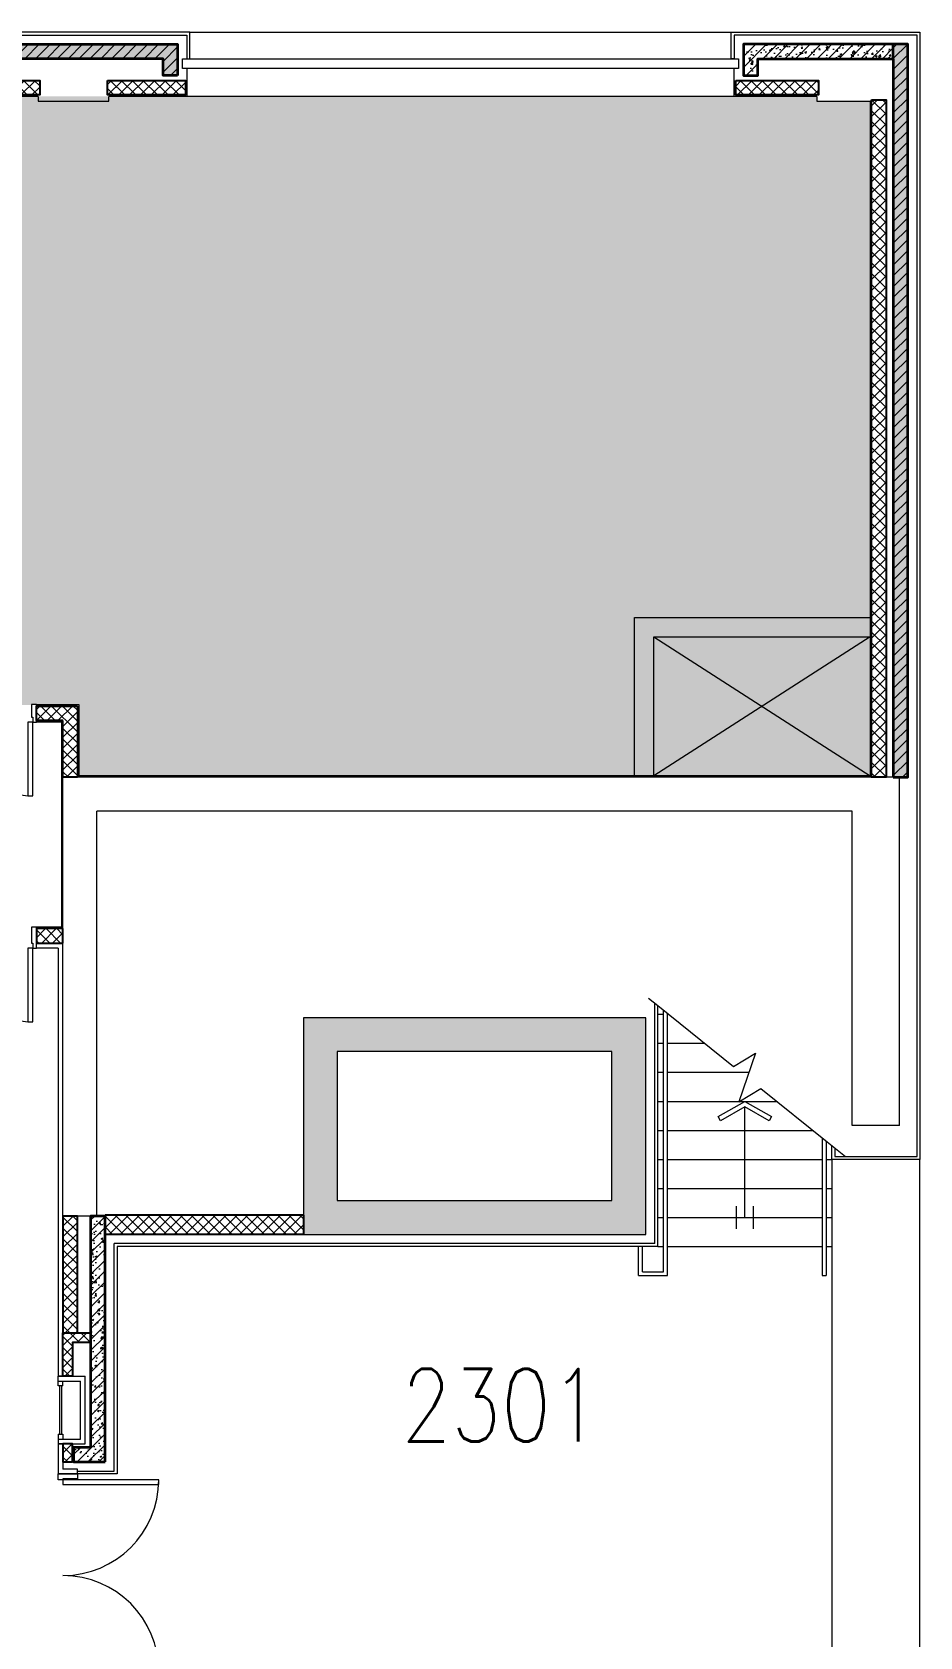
# Model space of a CAD drawing. Header units: inches. Extents: x 342932 to 557958, y 80625 to 242727.
# Drawn here: x 534952 to 544132, y 223543 to 240127 of the extents above; entities that cross this region are included whole.
import ezdxf
from ezdxf.enums import TextEntityAlignment as Align

# ---------------------------------------------------------------- set-up
doc = ezdxf.new("R2010")
doc.units = ezdxf.units.IN
doc.header["$MEASUREMENT"] = 0
for name, color, linetype, lineweight in [('0-Services', 8, 'Continuous', 20), ('First Floor$0$A-G2-G-Building-Elements-Below', 251, 'Continuous', 13), ('First Floor$0$A-G23-M-Stairs-Concrete', 251, 'Continuous', 15), ('First Floor$0$A-G23-M-Stairs-Railings', 251, 'Continuous', 15), ('First Floor$0$A-G250-G-Walls-Low-Level', 251, 'Continuous', 15), ('First Floor$0$A-G250-G-Walls-Precast-Concrete', 251, 'Continuous', 35), ('First Floor$0$A-G250-M-Walls-Blockwork', 7, 'Continuous', 25), ('First Floor$0$A-G250-M-Walls-Concrete', 251, 'Continuous', 20), ('First Floor$0$A-G250-M-Walls-Louvred', 251, 'Continuous', 9), ('First Floor$0$A-G252-H-Internal-Shear-Walls', 251, 'Continuous', 9), ('First Floor$0$A-G252-H-Internal-Walls', 251, 'Continuous', 9), ('First Floor$0$A-G262-H-Precast-Panel', 251, 'Continuous', 5), ('First Floor$0$A-G312-M-Wall-Cladding-Panel', 7, 'Continuous', 9), ('First Floor$0$A-G312-M-Wall-Finish-Plaster', 7, 'Continuous', 15), ('First Floor$0$A-G322-M-Door', 251, 'Continuous', 15), ('First Floor$0$A-G52-M-Cutout', 251, 'Continuous', 9), ('First Floor$0$A-G572-Fire-Hose-Cabinet', 251, 'Continuous', 15), ('First Floor$0$A-Z036-G-Stair-Symbology', 251, 'Continuous', 15), ('First Floor$0$Z-Z001-S-Room-Name-Identification-250', 7, 'Continuous', 15)]:
    doc.layers.add(name, color=color, linetype=linetype, lineweight=lineweight)
doc.styles.add('First Floor$0$Tag-RomanS', font='romans.shx', dxfattribs={"width": 0.8})
pattern_1 = [(45, (361382.11, 239676.52), (-56.1266, 56.1266), []), (135, (361382.11, 239676.52), (-56.1266, -56.1266), [])]
pattern_2 = [(50, (361382.11, 239676.52), (182.18467, -15.93909), [19.05, -209.55]), (355, (361382.11, 239676.52), (-35.24283, 191.05664), [15.24, -167.64]), (100.451, (361397.3, 239675.2), (146.9425, 175.11669), [16.19, -178.09]), (46.1842, (361382.11, 239727.32), (271.07904, -42.04233), [28.575, -314.325]), (96.6356, (361404.7, 239723.82), (237.40423, 247.42556), [24.285, -267.135]), (351.184, (361382.1, 239727.32), (237.4046, 247.4251), [22.86, -251.46]), (21, (361407.51, 239714.62), (151.61488, -102.26552), [19.05, -209.55]), (326, (361407.51, 239714.62), (61.80203, 184.18797), [15.24, -167.64]), (71.4514, (361420.15, 239706.1), (213.41649, 81.92286), [16.19, -178.09]), (37.5, (361382.114, 239676.52), (3.088603, 84.55504), [0, -165.608, 0, -170.18, 0, -168.275]), (7.5, (361382.11, 239676.52), (66.819663, 100.180575), [0, -97.028, 0, -161.798, 0, -64.135]), (327.5, (361325.47, 239676.52), (135.590595, -5.728744), [0, -63.5, 0, -198.12, 0, -262.89]), (317.5, (361300.07, 239676.52), (148.12918, 25.42649), [0, -82.55, 0, -131.572, 0, -186.69])]
pattern_3 = [(45, (361382.11, 239676.52), (-56.1266, 56.1266), [])]

# ---------------------------------------------------------------- blocks, each defined once
blk = doc.blocks.new('First Floor$0$Door8-Exterior-2100')
at = {"layer": 'First Floor$0$A-G322-M-Door'}
for points in [[(0, 100), (0, -100), (50, -100), (50, 50), (60, 50), (60, 100), (0, 100)], [(2100, 100), (2100, -100), (2050, -100), (2050, 50), (2040, 50), (2040, 100), (2100, 100)]]:
    blk.add_lwpolyline(points, dxfattribs=at)
for points in [[(110, 50), (110, -940), (60, -940), (60, 50)], [(1990, 50), (1990, -940), (2040, -940), (2040, 50)]]:
    blk.add_lwpolyline(points, close=True, dxfattribs=at)
for centre, start, end in [((60, 50), 270, 0), ((2040, 50), 180, 270)]:
    blk.add_arc(centre, 990, start, end, dxfattribs=at)
blk = doc.blocks.new('First Floor$0$F-FHC')
at = {"ltscale": 0.2}
for p, q in [((700, 280), (0, 280)), ((0, 0), (0, 280)), ((650, 230), (50, 230)), ((50, 0), (50, 230)), ((650, 0), (650, 230)), ((700, 0), (700, 280)), ((50, 0), (0, 0)), ((100, 50), (50, 50)), ((50, 0), (50, 50)), ((100, 0), (50, 0)), ((100, 50), (100, 0)), ((100, 35), (600, 35)), ((100, 15), (600, 15)), ((600, 0), (600, 50)), ((600, 50), (650, 50)), ((600, 0), (650, 0)), ((650, 0), (650, 50)), ((650, 0), (700, 0))]:
    blk.add_line(p, q, dxfattribs=at)
blk = doc.blocks.new('First Floor$0$Plant Room Door 1600-215')
at = {"layer": 'First Floor$0$A-G322-M-Door'}
for points in [[(-1562, 977), (-1612, 977), (-1612, 215), (-1562, 215), (-1562, 977)], [(-138, 977), (-88, 977), (-88, 215), (-138, 215), (-138, 977)], [(-100, 165), (-88, 165), (-88, 215), (-50, 215), (-50, 0), (-100, 0)]]:
    blk.add_lwpolyline(points, close=True, dxfattribs=at)
at = {"layer": 'First Floor$0$A-G322-M-Door', "elevation": 0}
blk.add_lwpolyline([(-1600, 165), (-1612, 165), (-1612, 215), (-1650, 215), (-1650, 0), (-1600, 0)], close=True, dxfattribs=at)
at = {"layer": 'First Floor$0$A-G322-M-Door'}
for centre, start, end in [((-1615, 214), 0.0901, 86.0243), ((-85, 214), 93.9757, 179.9099)]:
    blk.add_arc(centre, 765, start, end, dxfattribs=at)
blk = doc.blocks.new('First Floor$0$Plant Room Door 1600-180')
at = {"layer": 'First Floor$0$A-G322-M-Door'}
for points in [[(-1562, 180), (-1562, 942), (-1612, 942), (-1612, 180)], [(-138, 180), (-138, 942), (-88, 942), (-88, 180)], [(-1600, 130), (-1612, 130), (-1612, 180), (-1650, 180), (-1650, 0), (-1600, 0)], [(-100, 130), (-88, 130), (-88, 180), (-50, 180), (-50, 0), (-100, 0)]]:
    blk.add_lwpolyline(points, close=True, dxfattribs=at)
for centre, start, end in [((-1615, 179), 0.0901, 86.0243), ((-85, 179), 93.9757, 179.9099)]:
    blk.add_arc(centre, 765, start, end, dxfattribs=at)
blk = doc.blocks.new('First Floor$0$tag-roomname')
at = {"lineweight": 18, "ltscale": 0.01, "style": 'First Floor$0$Tag-RomanS', "width": 0.8}
blk.add_attdef('ROOM_NO_2', text='', height=3, dxfattribs=at).set_placement((0, 1.612), align=Align.MIDDLE_CENTER)
at = {"linetype": 'ByBlock', "lineweight": 15, "ltscale": 0.01, "style": 'First Floor$0$Tag-RomanS', "width": 0.8, "flags": 1}
for tag, p in [('ROOM_NAME_1', (0, -2.288)), ('ROOM_NAME_2', (0, -5.744))]:
    blk.add_attdef(tag, text='', height=2.5, dxfattribs=at).set_placement(p, align=Align.MIDDLE_CENTER)

msp = doc.modelspace()

# ---------------------------------------------------------------- hatches: boundary and pattern name
at = {"layer": '0-Services', "lineweight": 35}
h = msp.add_hatch(dxfattribs=at)
h.set_pattern_fill('ANGLE', color=256)
h.set_pattern_definition([(0, (354539.678, 239632.636), (0, 6.985), [5.08, -1.905]), (90, (354539.678, 239632.636), (-6.985, 4e-16), [5.08, -1.905])])
h.paths.add_polyline_path([(515277.1, 239461.5), (543067.1, 239461.5), (543067.1, 239411.5), (543617.1, 239411.5), (543617.1, 232441.5), (535437.1, 232441.5), (535437.1, 233176.5), (532972.1, 233161.5), (532957.1, 232441.5), (516957.1, 232441.5), (516957.1, 235601.5), (515277.1, 235601.5)])
h.paths.add_polyline_path([(526987.1, 231911.5), (528147.1, 231911.5), (528147.1, 232211.5), (532957.1, 232211.5), (532957.1, 228666.5), (526987.1, 228666.5)])
h.paths.add_polyline_path([(526987.1, 228486.5), (532957.1, 228486.5), (532957.1, 227510.5), (532017.1, 227510.5), (532017.1, 225601.5), (526987.1, 225601.5)])
at = {"layer": 'First Floor$0$A-G252-H-Internal-Shear-Walls'}
h = msp.add_hatch(color=256, dxfattribs=at)
h.paths.add_polyline_path([(537757.1, 229941.5), (537757.1, 227701.5), (541297.1, 227701.5), (541297.1, 229941.5)])
h.paths.add_polyline_path([(538107.1, 229591.5), (538107.1, 228051.5), (540947.1, 228051.5), (540947.1, 229591.5)], flags=16)
at = {"layer": 'First Floor$0$A-G252-H-Internal-Walls'}
h = msp.add_hatch(dxfattribs=at)
h.set_pattern_fill('ANSI37', color=256, scale=25, style=0)
h.set_pattern_definition(pattern_1)
h.paths.add_polyline_path([(528232.1, 239626.5), (535032.1, 239626.5), (535032.1, 239476.5), (528232.1, 239476.5)])
h = msp.add_hatch(dxfattribs=at)
h.set_pattern_fill('ANSI37', color=256, scale=25, style=0)
h.set_pattern_definition(pattern_1)
h.paths.add_polyline_path([(535732.1, 239626.5), (536537.1, 239626.5), (536537.1, 239476.5), (535732.1, 239476.5)])
h = msp.add_hatch(dxfattribs=at)
h.set_pattern_fill('ANSI37', color=256, scale=25, style=0)
h.set_pattern_definition(pattern_1)
h.paths.add_polyline_path([(542227.1, 239626.5), (543082.1, 239626.5), (543082.1, 239476.5), (542227.1, 239476.5)])
h = msp.add_hatch(dxfattribs=at)
h.set_pattern_fill('ANSI37', color=256, scale=25, style=0)
h.set_pattern_definition([(45, (361532.11, 239676.52), (-56.1266, 56.1266), []), (135, (361532.11, 239676.52), (-56.1266, -56.1266), [])])
h.paths.add_polyline_path([(543632.1, 239426.5), (543782.1, 239426.5), (543782.1, 232426.5), (543632.1, 232426.5)])
h = msp.add_hatch(dxfattribs=at)
h.set_pattern_fill('ANSI37', color=256, scale=25, style=0)
h.set_pattern_definition(pattern_1)
h.paths.add_polyline_path([(535272.1, 232426.5), (535422.1, 232426.5), (535422.1, 233161.5), (534997.1, 233161.5), (534997.1, 233011.5), (535272.1, 233011.5)])
h = msp.add_hatch(dxfattribs=at)
h.set_pattern_fill('ANSI37', color=256, scale=25, style=0)
h.set_pattern_definition(pattern_1)
h.paths.add_polyline_path([(534997.1, 230861.5), (534997.1, 230711.5), (535272.1, 230711.5), (535272.1, 230861.5)])
h = msp.add_hatch(dxfattribs=at)
h.set_pattern_fill('ANSI37', color=256, scale=25, style=0)
h.set_pattern_definition(pattern_1)
h.paths.add_polyline_path([(535272.1, 226686.5), (535422.1, 226686.5), (535422.1, 227891.5), (535272.1, 227891.5)])
h = msp.add_hatch(dxfattribs=at)
h.set_pattern_fill('ANSI37', color=256, scale=25, style=0)
h.set_pattern_definition([(45, (361382.11, 239786.52), (-56.1266, 56.1266), []), (135, (361382.11, 239786.52), (-56.1266, -56.1266), [])])
h.paths.add_polyline_path([(535707.1, 227901.4), (535707.1, 227701.5), (537757.1, 227701.5), (537757.1, 227901.4)])
h = msp.add_hatch(dxfattribs=at)
h.set_pattern_fill('ANSI37', color=256, scale=25, style=0)
h.set_pattern_definition(pattern_1)
h.paths.add_polyline_path([(535557.1, 226586.5), (535372.1, 226586.5), (535372.1, 226236.5), (535272.1, 226236.5), (535272.1, 226686.5), (535557.1, 226686.5)])
h = msp.add_hatch(dxfattribs=at)
h.set_pattern_fill('ANSI37', color=256, scale=25, style=0)
h.set_pattern_definition([(45, (361372.11, 239676.52), (-56.1266, 56.1266), []), (135, (361372.11, 239676.52), (-56.1266, -56.1266), [])])
h.paths.add_polyline_path([(535372.1, 225536.5), (535272.1, 225536.5), (535272.1, 225351.5), (535372.1, 225351.5)])
at = {"layer": 'First Floor$0$A-G262-H-Precast-Panel'}
h = msp.add_hatch(dxfattribs=at)
h.set_pattern_fill('AR-CONC', color=256, style=0)
h.set_pattern_definition(pattern_2)
h.paths.add_polyline_path([(536457.1, 240001.5), (524442.2, 240001.5), (524442.2, 239851.5), (536307.1, 239851.5), (536307.1, 239676.5), (536457.1, 239676.5)])
h = msp.add_hatch(dxfattribs=at)
h.set_pattern_fill('ANSI31', color=256, scale=25, style=0)
h.set_pattern_definition(pattern_3)
h.paths.add_polyline_path([(536457.1, 240001.5), (524442.2, 240001.5), (524442.2, 239851.5), (536307.1, 239851.5), (536307.1, 239676.5), (536457.1, 239676.5)])
h = msp.add_hatch(dxfattribs=at)
h.set_pattern_fill('AR-CONC', color=256, style=0)
h.set_pattern_definition(pattern_2)
h.paths.add_polyline_path([(543857.1, 240001.5), (542307.1, 240001.5), (542307.1, 239676.5), (542457.1, 239676.5), (542457.1, 239851.5), (543857.1, 239851.5)])
h = msp.add_hatch(dxfattribs=at)
h.set_pattern_fill('ANSI31', color=256, scale=25, style=0)
h.set_pattern_definition(pattern_3)
h.paths.add_polyline_path([(543857.1, 240001.5), (542307.1, 240001.5), (542307.1, 239676.5), (542457.1, 239676.5), (542457.1, 239851.5), (543857.1, 239851.5)])
h = msp.add_hatch(dxfattribs=at)
h.set_pattern_fill('AR-CONC', color=256, style=0)
h.set_pattern_definition(pattern_2)
h.paths.add_polyline_path([(544007.1, 240001.5), (543857.1, 240001.5), (543857.1, 239851.5), (543857.1, 232426.5), (544007.1, 232426.5)])
h = msp.add_hatch(dxfattribs=at)
h.set_pattern_fill('ANSI31', color=256, scale=25, style=0)
h.set_pattern_definition(pattern_3)
h.paths.add_polyline_path([(544007.1, 240001.5), (543857.1, 240001.5), (543857.1, 239851.5), (543857.1, 232426.5), (544007.1, 232426.5)])
h = msp.add_hatch(dxfattribs=at)
h.set_pattern_fill('AR-CONC', color=256, style=0)
h.set_pattern_definition(pattern_2)
h.paths.add_polyline_path([(535707.1, 227891.5), (535557.1, 227891.5), (535557.1, 225501.5), (535382.1, 225501.5), (535382.1, 225351.5), (535707.1, 225351.5)])
h = msp.add_hatch(dxfattribs=at)
h.set_pattern_fill('ANSI31', color=256, scale=25, style=0)
h.set_pattern_definition(pattern_3)
h.paths.add_polyline_path([(535707.1, 227891.5), (535557.1, 227891.5), (535557.1, 225501.5), (535382.1, 225501.5), (535382.1, 225351.5), (535707.1, 225351.5)])

# ---------------------------------------------------------------- linework, layer by layer
at = {"layer": 'First Floor$0$A-G2-G-Building-Elements-Below'}
msp.add_line((536582.1, 240126.5), (542182.1, 240126.5), dxfattribs=at)
at = {"layer": 'First Floor$0$A-G23-M-Stairs-Concrete'}
for p, q in [((541422.1, 229976.5), (541482.1, 229976.5)), ((541522.1, 229976.5), (541534.1, 229976.5)), ((541422.1, 229676.5), (541482.1, 229676.5)), ((541522.1, 229676.5), (541907.2, 229676.5)), ((541482.1, 229376.5), (541422.1, 229376.5)), ((542364.4, 229376.5), (541522.1, 229376.5)), ((541422.1, 229076.5), (541482.1, 229076.5)), ((541522.1, 229076.5), (542262.2, 229076.5)), ((542268.2, 229076.5), (542653.4, 229076.5)), ((541422.1, 228776.5), (541482.1, 228776.5)), ((541522.1, 228776.5), (543026.6, 228776.5)), ((541422.1, 228476.5), (541482.1, 228476.5)), ((541522.1, 228476.5), (543122.1, 228476.5)), ((543162.1, 228476.5), (543222.1, 228476.5)), ((541422.1, 228176.5), (541482.1, 228176.5)), ((541522.1, 228176.5), (543122.1, 228176.5)), ((543162.1, 228176.5), (543222.1, 228176.5)), ((541422.1, 227876.5), (541482.1, 227876.5)), ((541522.1, 227876.5), (543122.1, 227876.5)), ((543162.1, 227876.5), (543222.1, 227876.5)), ((541422.1, 227576.5), (541482.1, 227576.5)), ((541522.1, 227576.5), (543122.1, 227576.5)), ((543162.1, 227576.5), (543222.1, 227576.5))]:
    msp.add_line(p, q, dxfattribs=at)
at = {"layer": 'First Floor$0$A-G23-M-Stairs-Railings'}
for p, q in [((541482.1, 227316.5), (541482.1, 230018.3)), ((541522.1, 227276.5), (541522.1, 229986.1)), ((543122.1, 228699.7, 0), (543122.1, 227276.5, 0)), ((543162.1, 228667.5, 0), (543162.1, 227276.5, 0)), ((541222.1, 227276.5), (541222.1, 227576.5)), ((541262.1, 227316.5), (541262.1, 227576.5)), ((541222.1, 227276.5), (541522.1, 227276.5)), ((541262.1, 227316.5), (541482.1, 227316.5)), ((543122.1, 227276.5), (543162.1, 227276.5))]:
    msp.add_line(p, q, dxfattribs=at)
at = {"layer": 'First Floor$0$A-G250-G-Walls-Low-Level'}
for p, q in [((542212.1, 239461.5), (536552.1, 239461.5)), ((543222.1, 228476.5, 0), (543222.1, 209326.5, 0)), ((544132.1, 209326.5), (544132.1, 228476.5))]:
    msp.add_line(p, q, dxfattribs=at)
at = {"layer": 'First Floor$0$A-G250-G-Walls-Precast-Concrete'}
msp.add_line((543857.1, 239851.5), (543857.1, 240001.5), dxfattribs=at)
for points in [[(536457.1, 239676.5), (536307.1, 239676.5), (536307.1, 239851.5), (515207.1, 239851.5), (515207.1, 239676.5), (515057.1, 239676.5), (515057.1, 240001.5), (536457.1, 240001.5), (536457.1, 239676.5)], [(543857.1, 232426.5), (544007.1, 232426.5), (544007.1, 240001.5), (542307.1, 240001.5), (542307.1, 239676.5), (542457.1, 239676.5), (542457.1, 239851.5), (543857.1, 239851.5), (543857.1, 232426.5)], [(535707.1, 225351.5), (535707.1, 227891.5), (535557.1, 227891.5), (535557.1, 225501.5), (535382.1, 225501.5), (535382.1, 225351.5), (535707.1, 225351.5)]]:
    msp.add_lwpolyline(points, dxfattribs=at)
at = {"layer": 'First Floor$0$A-G250-M-Walls-Blockwork'}
for p, q in [((534997.1, 233011.5), (534997.1, 233161.5)), ((534997.1, 233161.5), (535422.1, 233161.5)), ((535272.1, 233011.5), (534997.1, 233011.5)), ((535272.1, 232426.5), (535272.1, 233011.5)), ((535422.1, 233161.5), (535422.1, 232426.5)), ((535422.1, 232426.5), (535272.1, 232426.5)), ((535272.1, 230861.5, 0), (534997.1, 230861.5, 0)), ((534997.1, 230861.5, 0), (534997.1, 230711.5, 0)), ((535272.1, 230711.5, 0), (535272.1, 230861.5, 0)), ((534997.1, 230711.5, 0), (535272.1, 230711.5, 0)), ((537757.1, 227901.4), (535707.1, 227901.4)), ((535707.1, 227901.4), (535707.1, 227701.5)), ((537757.1, 227901.4), (537757.1, 227701.5)), ((537757.1, 227701.5), (535707.1, 227701.5))]:
    msp.add_line(p, q, dxfattribs=at)
for points in [[(528232.1, 239626.5), (535032.1, 239626.5), (535032.1, 239476.5), (528232.1, 239476.5)], [(535732.1, 239626.5), (536537.1, 239626.5), (536537.1, 239476.5), (535732.1, 239476.5)], [(542227.1, 239626.5), (543082.1, 239626.5), (543082.1, 239476.5), (542227.1, 239476.5)]]:
    msp.add_lwpolyline(points, close=True, dxfattribs=at)
at = {"layer": 'First Floor$0$A-G250-M-Walls-Blockwork', "elevation": 0}
for points in [[(543632.1, 239426.5), (543782.1, 239426.5), (543782.1, 232426.5), (543632.1, 232426.5)], [(535557.1, 226586.5), (535372.1, 226586.5), (535372.1, 226236.5), (535272.1, 226236.5), (535272.1, 226686.5), (535557.1, 226686.5)], [(535272.1, 225536.5), (535272.1, 225351.5), (535372.1, 225351.5), (535372.1, 225536.5)]]:
    msp.add_lwpolyline(points, close=True, dxfattribs=at)
msp.add_lwpolyline([(535272.1, 226686.5), (535422.1, 226686.5), (535422.1, 227891.5), (535272.1, 227891.5), (535272.1, 226686.5)], dxfattribs=at)
at = {"layer": 'First Floor$0$A-G250-M-Walls-Concrete'}
for p, q in [((535272.1, 227891.5, 0), (535272.1, 232426.5, 0)), ((543922.1, 232426.5), (535272.1, 232426.5, 0)), ((543922.1, 228826.5), (543922.1, 232426.5)), ((535622.1, 227891.5), (535622.1, 232076.5, 0)), ((543432.1, 232076.5), (535622.1, 232076.5, 0)), ((543432.1, 228826.5), (543432.1, 232076.5)), ((537757.1, 229941.5, 0), (537757.1, 227701.5)), ((541297.1, 229941.5, 0), (537757.1, 229941.5, 0)), ((538107.1, 229591.5, 0), (538107.1, 228051.5)), ((540947.1, 229591.5, 0), (538107.1, 229591.5, 0)), ((540947.1, 228051.5), (540947.1, 229591.5, 0)), ((543922.1, 228826.5), (543432.1, 228826.5)), ((538107.1, 228051.5), (540947.1, 228051.5)), ((535622.1, 227891.5, 0), (535272.1, 227891.5, 0)), ((537757.1, 227701.5), (541297.1, 227701.5))]:
    msp.add_line(p, q, dxfattribs=at)
for points in [[(537757.1, 229941.5), (537757.1, 227701.5), (541297.1, 227701.5), (541297.1, 229941.5)], [(538107.1, 229591.5), (538107.1, 228051.5), (540947.1, 228051.5), (540947.1, 229591.5)]]:
    msp.add_lwpolyline(points, close=True, dxfattribs=at)
at = {"layer": 'First Floor$0$A-G250-M-Walls-Louvred'}
msp.add_lwpolyline([(542257.1, 239851.5), (542257.1, 239751.5), (536507.1, 239751.5), (536507.1, 239851.5)], close=True, dxfattribs=at)
at = {"layer": 'First Floor$0$A-G312-M-Wall-Cladding-Panel'}
for p, q in [((542182.1, 239851.5), (542182.1, 240126.5)), ((542182.1, 240126.5), (544132.1, 240126.5)), ((544102.1, 240096.5), (542212.1, 240096.5)), ((542212.1, 240096.5), (542212.1, 239851.5)), ((544102.1, 228506.5), (544102.1, 240096.5)), ((544132.1, 240126.5), (544132.1, 228476.5)), ((542212.1, 239851.5), (542182.1, 239851.5)), ((541392.1, 227606.5), (541392.1, 230090.6)), ((541422.1, 227576.5), (541422.1, 230066.5)), ((543222.1, 228476.5), (543222.1, 228619.3)), ((543252.1, 228595.2), (543252.1, 228506.5)), ((543222.1, 228476.5), (543222.1, 228506.5)), ((544132.1, 228476.5), (543222.1, 228476.5)), ((543252.1, 228506.5), (544102.1, 228506.5)), ((541392.1, 227606.5), (535802.1, 227606.5)), ((535802.1, 225256.5), (535802.1, 227606.5)), ((541422.1, 227576.5), (535832.1, 227576.5)), ((535832.1, 227576.5), (535832.1, 225226.5)), ((535422.1, 225226.5), (535422.1, 225256.5)), ((535422.1, 225256.5), (535802.1, 225256.5)), ((535832.1, 225226.5), (535422.1, 225226.5))]:
    msp.add_line(p, q, dxfattribs=at)
msp.add_lwpolyline([(536582.1, 239851.5), (536582.1, 240126.5), (514932.1, 240126.5), (514932.1, 239776.5), (514962.1, 239776.5), (514962.1, 240096.5), (536552.1, 240096.5), (536552.1, 239851.5)], close=True, dxfattribs=at)
at = {"layer": 'First Floor$0$A-G312-M-Wall-Finish-Plaster'}
for p, q in [((543067.1, 239461.5), (543067.1, 239411.5)), ((543067.1, 239411.5), (543617.1, 239411.5)), ((543617.1, 239411.5, 0), (543617.1, 232441.5, 0)), ((534997.1, 233176.5), (535437.1, 233176.5)), ((534997.1, 233161.5), (534997.1, 233176.5)), ((535032.1, 233176.5, 0), (535282.1, 233176.5, 0)), ((535437.1, 233176.5), (535437.1, 232441.5)), ((534997.1, 232996.5), (534997.1, 233011.5)), ((535257.1, 232996.5), (534997.1, 232996.5)), ((535257.1, 232996.5), (535257.1, 230876.5, 0)), ((543617.1, 232441.5, 0), (535437.1, 232441.5)), ((534997.1, 230861.5), (534997.1, 230876.5)), ((535257.1, 230876.5, 0), (534997.1, 230876.5)), ((534997.1, 230661.5), (534997.1, 230711.5)), ((535222.1, 230661.5, 0), (534997.1, 230661.5)), ((535222.1, 230661.5, 0), (535222.1, 226236.5, 0)), ((535272.1, 226236.5, 0), (535222.1, 226236.5, 0)), ((535222.1, 225536.5, 0), (535222.1, 225226.5, 0)), ((535272.1, 225536.5, 0), (535222.1, 225536.5, 0)), ((535422.1, 225226.5), (535222.1, 225226.5)), ((535272.1, 225351.5, 0), (535272.1, 225276.5, 0)), ((535422.1, 225276.5), (535272.1, 225276.5, 0)), ((535422.1, 225226.5), (535422.1, 225276.5))]:
    msp.add_line(p, q, dxfattribs=at)
for points in [[(536552.1, 239751.5), (536552.1, 239461.5), (535747.1, 239461.5)], [(543067.1, 239461.5), (542212.1, 239461.5), (542212.1, 239751.5)], [(535017.1, 239461.5), (528247.1, 239461.5)]]:
    msp.add_lwpolyline(points, dxfattribs=at)
at = {"layer": 'First Floor$0$A-G312-M-Wall-Finish-Plaster', "elevation": 0}
msp.add_lwpolyline([(535017.1, 239461.5), (535017.1, 239411.5), (535747.1, 239411.5), (535747.1, 239461.5)], dxfattribs=at)
at = {"layer": 'First Floor$0$A-G52-M-Cutout'}
for p, q in [((541182.1, 232441.5, 0), (541182.1, 234076.5, 0)), ((541182.1, 234076.5, 0), (543617.1, 234076.5, 0)), ((543617.1, 233876.5, 0), (541382.1, 232441.5, 0)), ((541382.1, 233876.5), (543617.1, 232441.5, 0)), ((541382.1, 233876.5, 0), (543617.1, 233876.5, 0)), ((541382.1, 232441.5, 0), (541382.1, 233876.5, 0))]:
    msp.add_line(p, q, dxfattribs=at)
at = {"layer": 'First Floor$0$A-Z036-G-Stair-Symbology'}
for p, q in [((541327.5, 230142.6), (541422.1, 230066.5)), ((542322.1, 227876.5), (542322.1, 229018.9)), ((543173.2, 228658.6), (543362.4, 228506.5)), ((542234.1, 227760), (542234.1, 227993)), ((542410.1, 227760), (542410.1, 227993))]:
    msp.add_line(p, q, dxfattribs=at)
for points in [[(541422.1, 230066.5), (542204.7, 229437.3)], [(542204.7, 229437.3), (542431.9, 229575), (542260.7, 229072), (542487.9, 229209.6)], [(542487.9, 229209.6), (543173.2, 228658.6)], [(542597.2, 228919.3), (542572.4, 228875.9), (542322.1, 229018.9), (542071.8, 228875.9), (542047, 228919.3), (542322.1, 229076.5), (542597.2, 228919.3)]]:
    msp.add_lwpolyline(points, dxfattribs=at)

# ---------------------------------------------------------------- block references
at = {"layer": 'First Floor$0$A-G322-M-Door'}
for name, p, rotation in [('First Floor$0$Plant Room Door 1600-180', (533347.1, 233176.5), 180), ('First Floor$0$Door8-Exterior-2100', (535322.1, 223126.5), 90)]:
    msp.add_blockref(name, p, dxfattribs=dict(at, rotation=rotation))
at = {"layer": 'First Floor$0$A-G322-M-Door', "ltscale": 0.02, "rotation": 180}
msp.add_blockref('First Floor$0$Plant Room Door 1600-215', (533347.1, 230876.5), dxfattribs=at)
at = {"layer": 'First Floor$0$A-G572-Fire-Hose-Cabinet', "rotation": 270}
msp.add_blockref('First Floor$0$F-FHC', (535222.1, 226236.5, 0), dxfattribs=at)
at = {"layer": 'First Floor$0$Z-Z001-S-Room-Name-Identification-250'}
ref = msp.add_blockref('First Floor$0$tag-roomname', (539802, 225533.8), dxfattribs=dict(at, xscale=250, yscale=250, zscale=250))
ref.add_attrib('ROOM_NO_2', '2301', dxfattribs={"layer": '0', "lineweight": 18, "ltscale": 0.01, "height": 750, "style": 'First Floor$0$Tag-RomanS', "width": 0.8}).set_placement((539802, 225936.8), align=Align.MIDDLE_CENTER)

doc.saveas('drawing.dxf')
